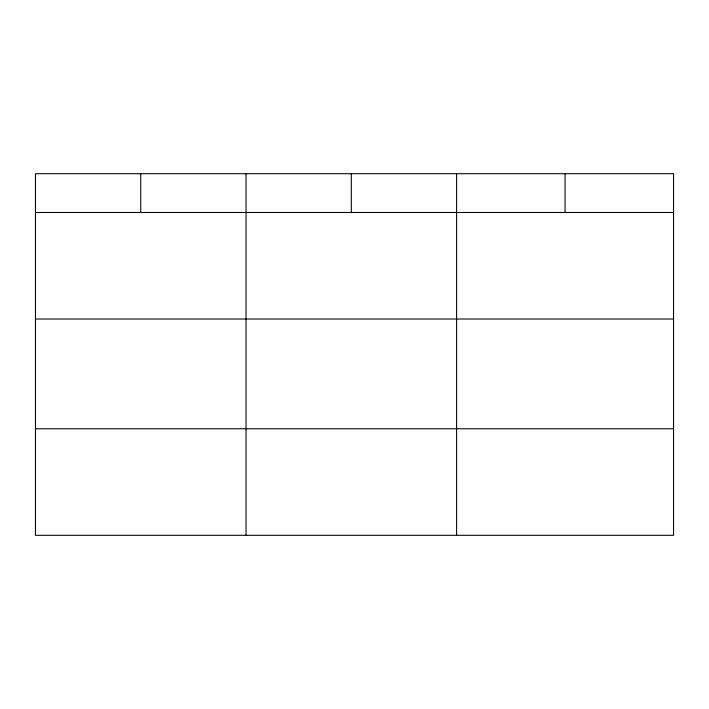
<?xml version="1.0" encoding="UTF-8"?>
<svg xmlns="http://www.w3.org/2000/svg" width="709" height="709" viewBox="0 0 709 709"><rect width="100%" height="100%" fill="white"/><g stroke="black" fill="none" stroke-linecap="round" stroke-linejoin="round"><path stroke-width="1.06" d="M673.55 319.015L673.55 173.696L35.45 173.696L35.45 535.304L673.55 535.304L673.55 319.015L35.45 319.015M35.45 212.487L673.55 212.487M35.45 428.768L673.55 428.768M565.073 173.696L565.073 212.487M456.596 173.696L456.596 535.304M351.309 173.696L351.309 212.487M246.023 173.696L246.023 535.304M140.737 173.696L140.737 212.487"/></g></svg>
